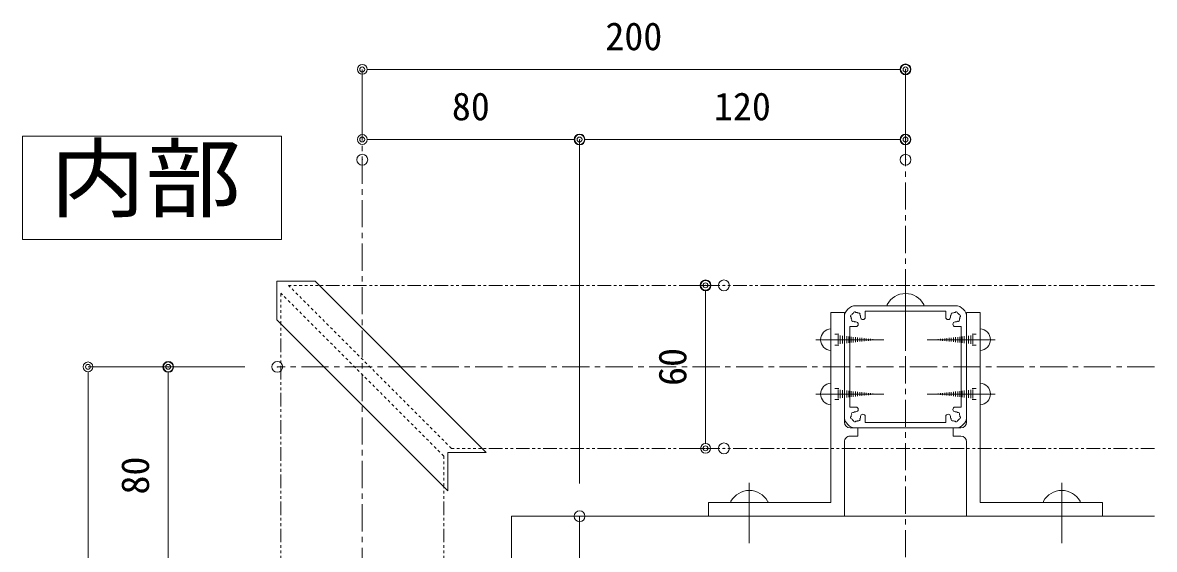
# Model space of a CAD drawing. Units: millimetres, scale not verified. Extents: x -1682 to 1682, y -1188 to 1188.
# Drawn here: x 939.2 to 1355.8, y 533 to 727 of the extents above; entities that cross this region are included whole.
import ezdxf
from ezdxf.enums import TextEntityAlignment as Align

# ---------------------------------------------------------------- set-up
doc = ezdxf.new("R2010")
doc.units = ezdxf.units.MM
doc.header["$LTSCALE"] = 8
doc.header["$PDMODE"] = 32
doc.header["$PDSIZE"] = 4
for name, pattern in [('USER1', [2, 1.25, -0.25, 0.25, -0.25]), ('USER2', [1.25, 0.625, -0.125, 0.125, -0.125, 0.125, -0.125]), ('USER5', [0.25, 0.125, -0.125])]:
    doc.linetypes.add(name, pattern=pattern)
for name, color, linetype, lineweight in [('0-0_0', 7, 'Continuous', 18), ('0-1_DEFPOINTS', 7, 'Continuous', 18), ('0-6_2躯体線', 4, 'Continuous', 18), ('0-7_3中心線', 2, 'USER1', 18), ('0-8_41ｱﾙﾐ', 6, 'Continuous', 18), ('0-9_1手摺寸法', 7, 'Continuous', 18), ('0-A_42ｱﾙﾐ部品', 6, 'Continuous', 18), ('0-B_P4-12', 7, 'Continuous', 18), ('0-C_4アルミ', 6, 'Continuous', 18), ('1-0_CYAN', 4, 'Continuous', 18)]:
    doc.layers.add(name, color=color, linetype=linetype, lineweight=lineweight)
doc.styles.add('ＭＳ ゴシック', font='')
doc.styles.get('ＭＳ ゴシック').set_extended_font_data('MS Gothic')

# ---------------------------------------------------------------- blocks, each defined once
blk = doc.blocks.new('_ORIGIN2')
at = {"layer": '0-0_0'}
blk.add_line((-0.5, 0), (-1, 0), dxfattribs=at)
for radius in [0.5, 0.25]:
    blk.add_circle((0, 0), radius, dxfattribs=at)
blk = doc.blocks.new('D55')
at = {"layer": '0-1_DEFPOINTS'}
for p in [(1405.974, 1133.672), (1205.974, 1100.417), (1405.974, 1100.417)]:
    blk.add_point(p, dxfattribs=at)
at = {"layer": '0-9_1手摺寸法'}
for p, q in [((1205.974, 1112.417), (1205.974, 1133.672)), ((1209.574, 1133.672), (1402.374, 1133.672)), ((1405.974, 1112.417), (1405.974, 1133.672))]:
    blk.add_line(p, q, dxfattribs=at)
at = {"layer": '0-9_1手摺寸法', "xscale": 3.6, "yscale": 3.6, "rotation": 180}
blk.add_blockref('_ORIGIN2', (1205.974, 1133.672), dxfattribs=at)
at = {"layer": '0-9_1手摺寸法', "xscale": 3.6, "yscale": 3.6}
blk.add_blockref('_ORIGIN2', (1405.974, 1133.672), dxfattribs=at)
at = {"layer": '0-9_1手摺寸法', "style": 'ＭＳ ゴシック'}
blk.add_text('200', height=10.26, dxfattribs=at).set_placement((1295.474, 1137.672), align=Align.BOTTOM_LEFT)
blk = doc.blocks.new('D56')
at = {"layer": '0-1_DEFPOINTS'}
for p in [(1134.548, 1024.161), (1174.702, 1024.161), (1260.974, 944.161)]:
    blk.add_point(p, dxfattribs=at)
at = {"layer": '0-9_1手摺寸法'}
for p, q in [((1162.702, 1024.161), (1134.548, 1024.161)), ((1134.548, 947.761), (1134.548, 1020.561)), ((1248.974, 944.161), (1134.548, 944.161))]:
    blk.add_line(p, q, dxfattribs=at)
at = {"layer": '0-9_1手摺寸法', "xscale": 3.6, "yscale": 3.6}
for p, rotation in [((1134.548, 1024.161), 90), ((1134.548, 944.161), 270)]:
    blk.add_blockref('_ORIGIN2', p, dxfattribs=dict(at, rotation=rotation))
at = {"layer": '0-9_1手摺寸法', "style": 'ＭＳ ゴシック'}
blk.add_text('80', height=10.26, rotation=90, dxfattribs=at).set_placement((1130.548, 977.161), align=Align.BOTTOM_LEFT)
blk = doc.blocks.new('D58')
at = {"layer": '0-1_DEFPOINTS'}
for p in [(1174.702, 1024.161), (1105.014, 824.161), (1174.702, 824.161)]:
    blk.add_point(p, dxfattribs=at)
at = {"layer": '0-9_1手摺寸法'}
for p, q in [((1162.702, 1024.161), (1105.014, 1024.161)), ((1105.014, 1020.561), (1105.014, 827.761)), ((1162.702, 824.161), (1105.014, 824.161))]:
    blk.add_line(p, q, dxfattribs=at)
at = {"layer": '0-9_1手摺寸法', "xscale": 3.6, "yscale": 3.6}
for p, rotation in [((1105.014, 1024.161), 90), ((1105.014, 824.161), 270)]:
    blk.add_blockref('_ORIGIN2', p, dxfattribs=dict(at, rotation=rotation))
at = {"layer": '0-9_1手摺寸法', "style": 'ＭＳ ゴシック'}
blk.add_text('200', height=10.26, rotation=90, dxfattribs=at).set_placement((1101.014, 913.661), align=Align.BOTTOM_LEFT)
blk = doc.blocks.new('D59')
at = {"layer": '0-1_DEFPOINTS'}
for p in [(1285.974, 1107.869), (1205.974, 1100.417), (1285.974, 969.161)]:
    blk.add_point(p, dxfattribs=at)
at = {"layer": '0-9_1手摺寸法'}
for p, q in [((1205.974, 1112.417), (1205.974, 1107.869)), ((1209.574, 1107.869), (1282.374, 1107.869)), ((1285.974, 981.161), (1285.974, 1107.869))]:
    blk.add_line(p, q, dxfattribs=at)
at = {"layer": '0-9_1手摺寸法', "xscale": 3.6, "yscale": 3.6, "rotation": 180}
blk.add_blockref('_ORIGIN2', (1205.974, 1107.869), dxfattribs=at)
at = {"layer": '0-9_1手摺寸法', "xscale": 3.6, "yscale": 3.6}
blk.add_blockref('_ORIGIN2', (1285.974, 1107.869), dxfattribs=at)
at = {"layer": '0-9_1手摺寸法', "style": 'ＭＳ ゴシック'}
blk.add_text('80', height=10.26, dxfattribs=at).set_placement((1238.974, 1111.869), align=Align.BOTTOM_LEFT)
blk = doc.blocks.new('D60')
at = {"layer": '0-1_DEFPOINTS'}
for p in [(1405.974, 1107.869), (1405.974, 1100.417), (1285.974, 969.161)]:
    blk.add_point(p, dxfattribs=at)
at = {"layer": '0-9_1手摺寸法'}
for p, q in [((1405.974, 1112.417), (1405.974, 1107.869)), ((1285.974, 981.161), (1285.974, 1107.869)), ((1289.574, 1107.869), (1402.374, 1107.869))]:
    blk.add_line(p, q, dxfattribs=at)
at = {"layer": '0-9_1手摺寸法', "xscale": 3.6, "yscale": 3.6, "rotation": 180}
blk.add_blockref('_ORIGIN2', (1285.974, 1107.869), dxfattribs=at)
at = {"layer": '0-9_1手摺寸法', "xscale": 3.6, "yscale": 3.6}
blk.add_blockref('_ORIGIN2', (1405.974, 1107.869), dxfattribs=at)
at = {"layer": '0-9_1手摺寸法', "style": 'ＭＳ ゴシック'}
blk.add_text('120', height=10.26, dxfattribs=at).set_placement((1335.474, 1111.869), align=Align.BOTTOM_LEFT)
blk = doc.blocks.new('HK-013')
at = {"layer": '0-A_42ｱﾙﾐ部品'}
for p, q in [((18.3, 22.5), (-18.3, 22.5)), ((-22.5, 18.3), (-22.5, -18.3)), ((-22.5, 18.3), (-22.5, 18.3)), ((14.8, 20.5), (-14.8, 20.5)), ((-14.8, 20.5), (-14.8, 18.3)), ((14.8, 20.5), (14.8, 18.3)), ((22.5, 18.3), (22.5, -18.3)), ((-20.5, 14.8), (-20.5, -14.8)), ((-18.3, 14.8), (-20.5, 14.8)), ((18.3, 14.8), (20.5, 14.8)), ((20.5, 14.8), (20.5, -14.8)), ((-18.3, -14.8), (-20.5, -14.8)), ((18.3, -14.8), (20.5, -14.8)), ((-22.5, -18.3), (-22.5, -18.3)), ((-14.8, -20.5), (-14.8, -18.3)), ((14.8, -20.5), (-14.8, -20.5)), ((14.8, -20.5), (14.8, -18.3)), ((18.3, -22.5), (-18.3, -22.5))]:
    blk.add_line(p, q, dxfattribs=at)
for centre, radius, start, end in [((-18.3, 18.3), 4.2, 90, 180), ((18.3, 18.3), 4.2, 0, 90), ((-19.749, 18.688), 0.5, 165, 232.97569), ((-19.749, 18.688), 0.5, 97.02431, 165), ((-18.3, 18.3), 1.75, 180.35889, 195), ((-18.3, 18.3), 1.75, 195, 209.64111), ((-19.361, 17.239), 0.5, 157.02431, 225), ((-18.3, 18.3), 1.75, 135, 149.64111), ((-19.361, 17.239), 0.5, 225, 292.97569), ((-18.3, 18.3), 1.75, 120.35889, 135), ((-18.688, 19.749), 0.5, 105, 172.97569), ((-18.3, 18.3), 1.75, 240.35889, 255), ((-18.688, 19.749), 0.5, 37.02431, 105), ((-18.3, 18.3), 1.75, 75, 89.64111), ((-18.3, 18.3), 1.75, 60.35889, 75), ((-17.239, 19.361), 0.5, 45, 112.97569), ((-17.239, 19.361), 0.5, 337.02431, 45), ((-18.3, 18.3), 1.75, 15, 29.64111), ((-18.3, 18.3), 1.75, 0.35889, 15), ((-15.675, 18.3), 0.875, 180, 0), ((15.675, 18.3), 0.875, 180, 360), ((18.3, 18.3), 1.75, 165, 179.64111), ((18.3, 18.3), 1.75, 150.35889, 165), ((17.239, 19.361), 0.5, 135, 202.97569), ((17.239, 19.361), 0.5, 67.02431, 135), ((18.3, 18.3), 1.75, 105, 119.64111), ((18.3, 18.3), 1.75, 90.35889, 105), ((18.688, 19.749), 0.5, 75, 142.97569), ((18.3, 18.3), 1.75, 285, 299.64111), ((18.688, 19.749), 0.5, 7.02431, 75), ((19.361, 17.239), 0.5, 247.02431, 315), ((18.3, 18.3), 1.75, 45, 59.64111), ((18.3, 18.3), 1.75, 30.35889, 45), ((19.361, 17.239), 0.5, 315, 22.97569), ((19.749, 18.688), 0.5, 15, 82.97569), ((18.3, 18.3), 1.75, 330.35889, 345), ((18.3, 18.3), 1.75, 345, 359.64111), ((19.749, 18.688), 0.5, 307.02431, 15), ((-18.3, 18.3), 1.75, 255, 270), ((-18.3, 15.675), 0.875, 270, 90), ((18.3, 15.675), 0.875, 90, 270), ((18.3, 18.3), 1.75, 270, 285), ((-18.3, -18.3), 1.75, 105, 119.64111), ((-18.3, -18.3), 1.75, 90, 105), ((-18.3, -15.675), 0.875, 270, 90), ((18.3, -15.675), 0.875, 90, 270), ((18.3, -18.3), 1.75, 75, 90), ((18.3, -18.3), 1.75, 60.35889, 75), ((-18.3, -18.3), 4.2, 180, 270), ((-19.749, -18.688), 0.5, 127.02431, 195), ((-19.749, -18.688), 0.5, 195, 262.97569), ((-18.3, -18.3), 1.75, 165, 179.64111), ((-18.3, -18.3), 1.75, 150.35889, 165), ((-19.361, -17.239), 0.5, 135, 202.97569), ((-18.3, -18.3), 1.75, 210.35889, 225), ((-19.361, -17.239), 0.5, 67.02431, 135), ((-18.3, -18.3), 1.75, 225, 239.64111), ((-18.688, -19.749), 0.5, 187.02431, 255), ((-18.688, -19.749), 0.5, 255, 322.97569), ((-18.3, -18.3), 1.75, 270.35889, 285), ((-18.3, -18.3), 1.75, 285, 299.64111), ((-17.239, -19.361), 0.5, 247.02431, 315), ((-17.239, -19.361), 0.5, 315, 22.97569), ((-18.3, -18.3), 1.75, 330.35889, 345), ((-18.3, -18.3), 1.75, 345, 359.64111), ((-15.675, -18.3), 0.875, 360, 180), ((15.675, -18.3), 0.875, 0, 180), ((18.3, -18.3), 1.75, 180.35889, 195), ((18.3, -18.3), 1.75, 195, 209.64111), ((17.239, -19.361), 0.5, 157.02431, 225), ((17.239, -19.361), 0.5, 225, 292.97569), ((18.3, -18.3), 1.75, 240.35889, 255), ((18.3, -18.3), 1.75, 255, 269.64111), ((18.688, -19.749), 0.5, 217.02431, 285), ((18.3, -18.3), 4.2, 270, 360), ((18.688, -19.749), 0.5, 285, 352.97569), ((19.361, -17.239), 0.5, 45, 112.97569), ((18.3, -18.3), 1.75, 300.35889, 315), ((18.3, -18.3), 1.75, 315, 329.64111), ((19.361, -17.239), 0.5, 337.02431, 45), ((19.749, -18.688), 0.5, 277.02431, 345), ((18.3, -18.3), 1.75, 15, 29.64111), ((18.3, -18.3), 1.75, 0.35889, 15), ((19.749, -18.688), 0.5, 345, 52.97569)]:
    blk.add_arc(centre, radius, start, end, dxfattribs=at)
blk = doc.blocks.new('A$C3D1E4F94')
at = {"layer": '0-6_2躯体線'}
for p, q in [((8, 11), (8, 50.09)), ((7.64, 41.92), (8.36, 41.92)), ((7.82, 43.52), (8.18, 43.52)), ((6.74, 33.92), (9.26, 33.92)), ((6.92, 35.52), (9.08, 35.52)), ((7.1, 37.12), (8.9, 37.12)), ((7.28, 38.72), (8.72, 38.72)), ((7.46, 40.32), (8.54, 40.32)), ((5.84, 25.92), (10.16, 25.92)), ((6.02, 27.52), (9.98, 27.52)), ((6.2, 29.12), (9.8, 29.12)), ((6.38, 30.72), (9.62, 30.72)), ((6.56, 32.32), (9.44, 32.32)), ((4, 17), (4, 14)), ((4.94, 17.92), (11.06, 17.92)), ((5.12, 19.52), (10.88, 19.52)), ((5.3, 21.12), (10.7, 21.12)), ((5.48, 22.72), (10.52, 22.72)), ((5.66, 24.32), (10.34, 24.32)), ((12, 17), (12, 14)), ((4.76, 16.32), (11.24, 16.32))]:
    blk.add_line(p, q, dxfattribs=at)
blk.add_arc((8, 11.54), 8.02, 183.8385, 356.1615, dxfattribs=at)
at = {"layer": '0-C_4アルミ'}
blk.add_line((8, 0), (8, 30), dxfattribs=at)
blk = doc.blocks.new('A$C4E7E0D89')
at = {"layer": '0-8_41ｱﾙﾐ'}
blk.add_line((150, 100), (69.181, 100), dxfattribs=at)
for points in [[(65, 104.181), (65, 110), (59, 110), (59, 104.181)], [(54.819, 100), (0, 100), (0, 0)]]:
    blk.add_lwpolyline(points, dxfattribs=at)
for centre, start, end in [((54.819, 104.181), 270, 0), ((69.181, 104.181), 180, 270)]:
    blk.add_arc(centre, 4.181, start, end, dxfattribs=at)
at = {"layer": '0-C_4アルミ'}
for p, q in [((150, 90), (150, 100)), ((10, 90), (10, 0)), ((150, 90), (10, 90)), ((10, 0), (0, 0))]:
    blk.add_line(p, q, dxfattribs=at)
blk = doc.blocks.new('D66')
at = {"layer": '0-1_DEFPOINTS'}
for p in [(1332.357, 1054.161), (1339.146, 1054.161), (1339.146, 994.161)]:
    blk.add_point(p, dxfattribs=at)
at = {"layer": '0-9_1手摺寸法'}
for p, q in [((1327.146, 1054.161), (1332.357, 1054.161)), ((1332.357, 997.761), (1332.357, 1050.561)), ((1327.146, 994.161), (1332.357, 994.161))]:
    blk.add_line(p, q, dxfattribs=at)
at = {"layer": '0-9_1手摺寸法', "xscale": 3.6, "yscale": 3.6}
for p, rotation in [((1332.357, 1054.161), 90), ((1332.357, 994.161), 270)]:
    blk.add_blockref('_ORIGIN2', p, dxfattribs=dict(at, rotation=rotation))
at = {"layer": '0-9_1手摺寸法', "style": 'ＭＳ ゴシック'}
blk.add_text('60', height=10.26, rotation=90, dxfattribs=at).set_placement((1328.357, 1017.161), align=Align.BOTTOM_LEFT)

msp = doc.modelspace()

# ---------------------------------------------------------------- linework, layer by layer
at = {"layer": '0-0_0', "linetype": 'USER5'}
for p, q in [((1097.063, 570.219), (1037.063, 630.219)), ((1037.063, 630.219), (1048.377, 630.219)), ((1094.235, 567.39), (1034.235, 627.39)), ((1034.235, 616.076), (1034.235, 627.39)), ((1094.235, 567.39), (1094.235, 556.076)), ((1097.063, 570.219), (1108.377, 570.219))]:
    msp.add_line(p, q, dxfattribs=at)
at = {"layer": '0-6_2躯体線'}
for p, q in [((1264.235, 607.778), (1264.235, 630.035)), ((1257.485, 623.219), (1257.485, 622.719)), ((1270.985, 622.719), (1257.485, 622.719)), ((1270.985, 623.219), (1270.985, 622.719)), ((1206.735, 535.278), (1206.735, 557.535)), ((1321.735, 535.278), (1321.735, 557.535)), ((1199.985, 550.719), (1199.985, 550.219)), ((1199.985, 550.219), (1213.485, 550.219)), ((1213.485, 550.719), (1213.485, 550.219)), ((1314.985, 550.719), (1314.985, 550.219)), ((1328.485, 550.219), (1314.985, 550.219)), ((1328.485, 550.719), (1328.485, 550.219))]:
    msp.add_line(p, q, dxfattribs=at)
for centre in [(1264.235, 619.523), (1206.735, 547.023), (1321.735, 547.023)]:
    msp.add_arc(centre, 7.695, 28.69866, 151.30134, dxfattribs=at)
at = {"layer": '0-7_3中心線'}
for p, q in [((1064.235, 315.617), (1064.235, 709.73)), ((1264.235, 482.128), (1264.235, 709.73)), ((1355.844, 600.219), (1032.963, 600.219))]:
    msp.add_line(p, q, dxfattribs=at)
at = {"layer": '0-7_3中心線', "linetype": 'USER2'}
for p, q in [((1355.844, 630.219), (1048.377, 630.219)), ((1034.235, 315.617), (1034.235, 616.076)), ((1355.844, 570.219), (1108.377, 570.219)), ((1094.235, 315.617), (1094.235, 556.076))]:
    msp.add_line(p, q, dxfattribs=at)
at = {"layer": '0-9_1手摺寸法', "color": 3}
for p, q in [((1119.235, 300.219), (1119.235, 545.219)), ((1119.235, 545.219), (1355.844, 545.219)), ((1144.235, 520.219), (1144.235, 545.219))]:
    msp.add_line(p, q, dxfattribs=at)
at = {"layer": '0-B_P4-12'}
msp.add_line((939.209, 685.182), (939.209, 647.172), dxfattribs=at)
msp.add_lwpolyline([(939.209, 647.172), (1034.535, 647.172), (1034.535, 685.182), (939.209, 685.182)], dxfattribs=at)
at = {"layer": '1-0_CYAN'}
for p, q in [((1109.877, 568.719), (1046.877, 631.719)), ((1095.735, 554.576), (1032.735, 617.576))]:
    msp.add_line(p, q, dxfattribs=at)
for points in [[(1046.877, 631.719), (1032.735, 631.719), (1032.735, 617.576)], [(1109.877, 568.719), (1095.735, 568.719), (1095.735, 554.576)]]:
    msp.add_lwpolyline(points, dxfattribs=at)

# ---------------------------------------------------------------- block references
at = {"layer": '0-8_41ｱﾙﾐ'}
msp.add_blockref('HK-013', (1264.235, 600.219), dxfattribs=at)
at = {"layer": '0-8_41ｱﾙﾐ', "xscale": -1}
msp.add_blockref('HK-013', (1264.235, 600.219), dxfattribs=at)
at = {"layer": '0-9_1手摺寸法'}
for name in ['D55', 'D59', 'D60', 'D66', 'D58', 'D56']:
    msp.add_blockref(name, (-141.739, -423.942), dxfattribs=at)
at = {"layer": '0-9_1手摺寸法', "yscale": 0.5}
for name, p, xscale, rotation in [('A$C4E7E0D89', (1191.735, 545.219), -0.5, 270), ('A$C4E7E0D89', (1336.735, 545.219), 0.5, 90), ('A$C3D1E4F94', (1231.235, 614.219), 0.5, 270), ('A$C3D1E4F94', (1297.235, 614.219), -0.5, 90), ('A$C3D1E4F94', (1231.235, 594.219), 0.5, 270), ('A$C3D1E4F94', (1297.235, 594.219), -0.5, 90)]:
    msp.add_blockref(name, p, dxfattribs=dict(at, xscale=xscale, rotation=rotation))

# ---------------------------------------------------------------- texts
at = {"layer": '0-B_P4-12', "style": 'ＭＳ ゴシック', "width": 1.1}
msp.add_text('内部', height=23.46, dxfattribs=at).set_placement((949.269, 650.804), align=Align.BOTTOM_LEFT)

doc.saveas('drawing.dxf')
